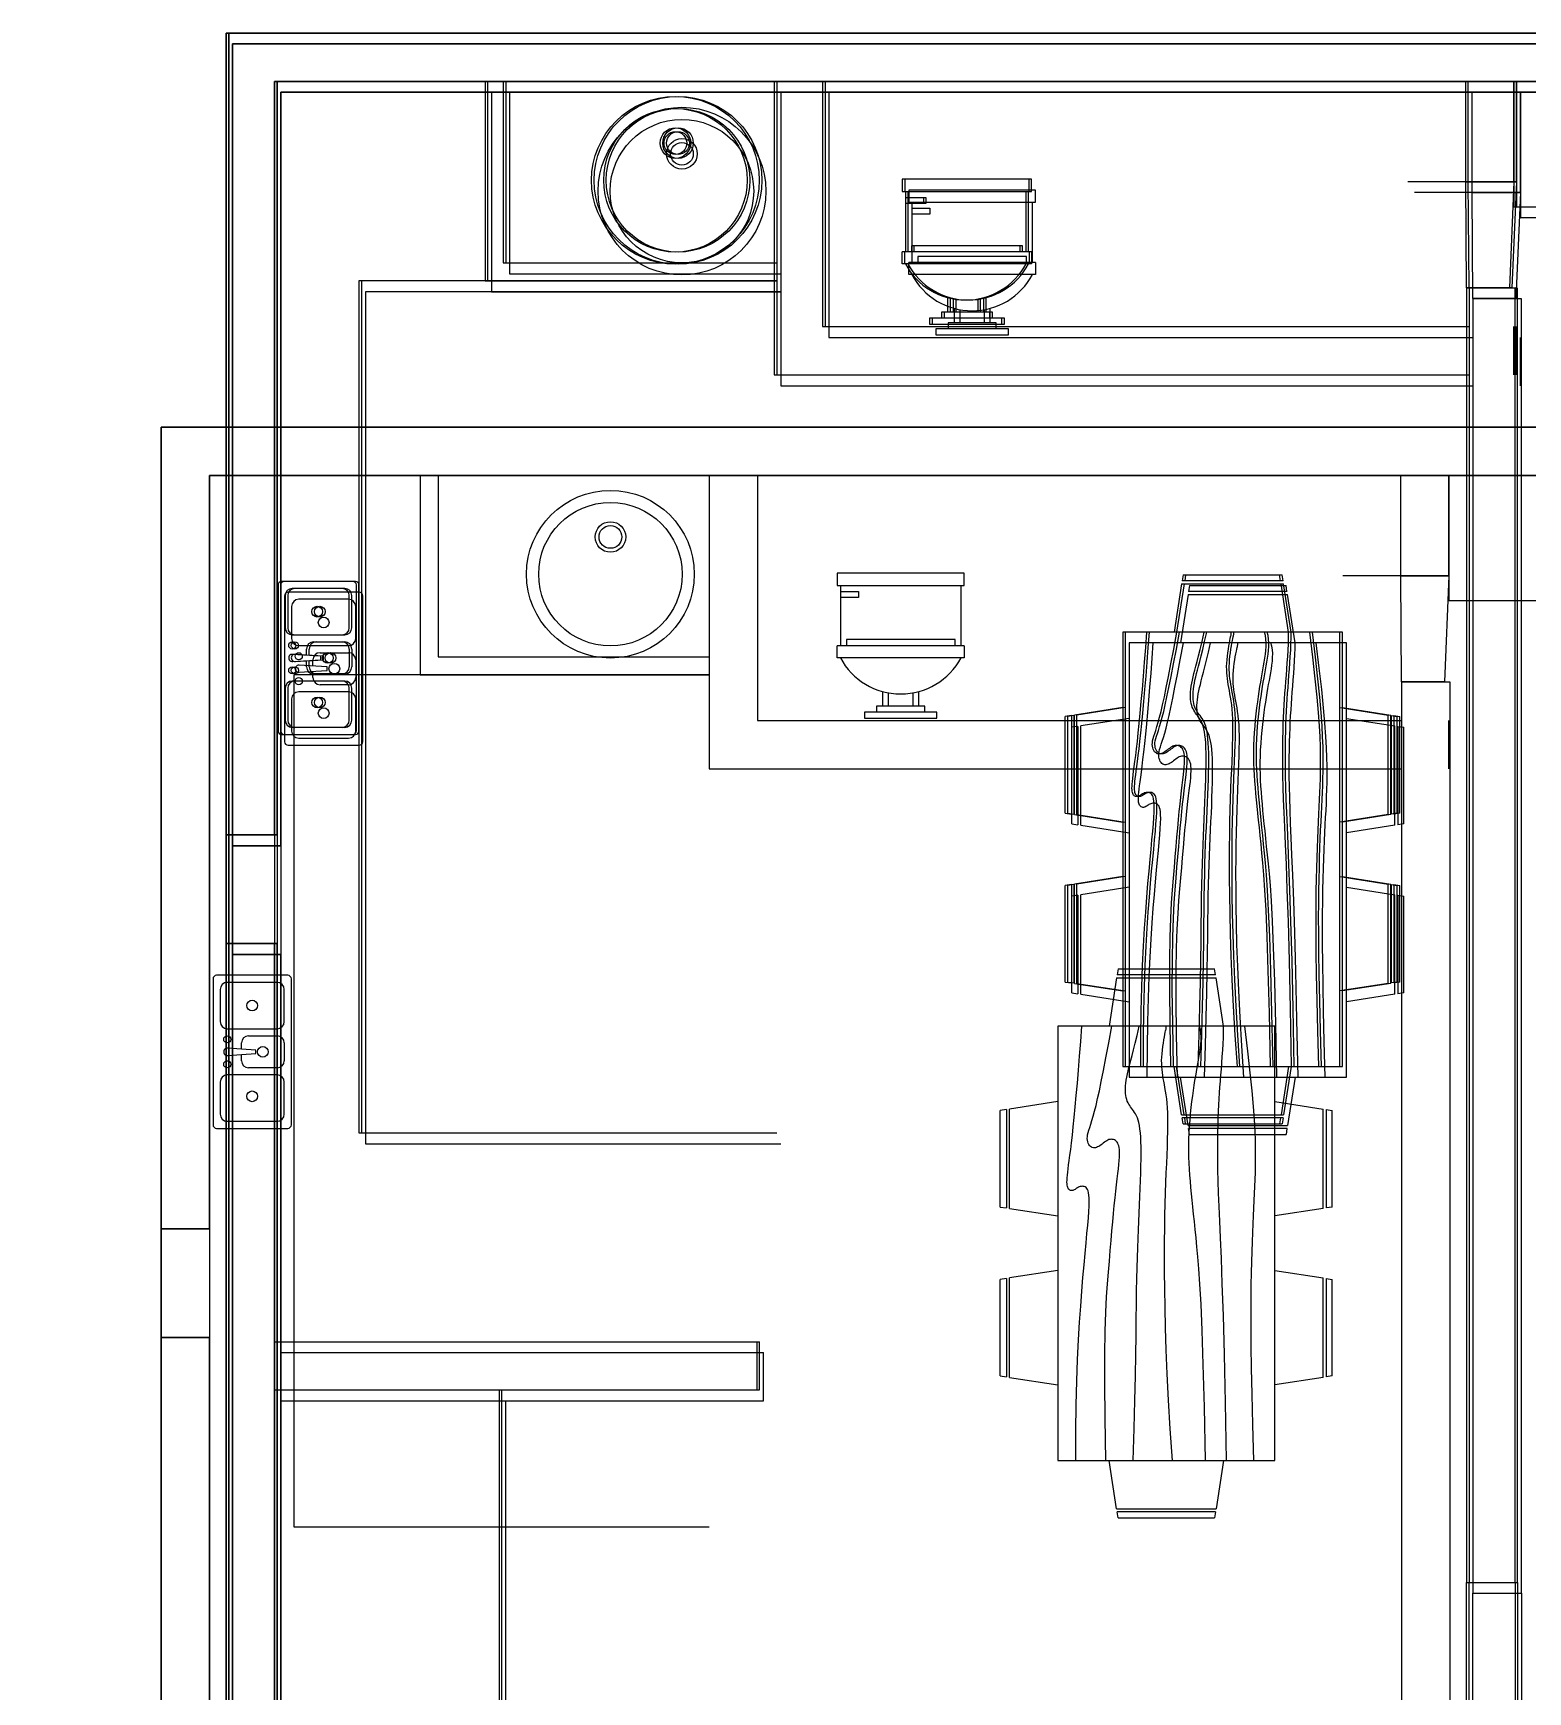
# Model space of a CAD drawing. Header units: inches. Extents: x -3340 to 11630, y -237 to 1425.
# Drawn here: x -60.6 to 187.1, y 1150.1 to 1425 of the extents above; entities that cross this region are included whole.
import ezdxf

# ---------------------------------------------------------------- set-up
doc = ezdxf.new("R2010")
doc.units = ezdxf.units.IN
doc.header["$MEASUREMENT"] = 0
doc.linetypes.add('0', pattern=[0])

# ---------------------------------------------------------------- blocks, each defined once
blk = doc.blocks.new('Dining Set - 36 x 72 in.')
at = {"linetype": 'Continuous'}
for p, q in [((-22, 27.5), (-22.1562, 26.50042)), ((-22, 27.5), (-6, 27.5)), ((-5.8437, 26.49966), (-6, 27.5)), ((6, 27.5), (5.8438, 26.50042)), ((6, 27.5), (22, 27.5)), ((22.1563, 26.49966), (22, 27.5)), ((-22.2343, 26.00059), (-23.4847, 17.99762)), ((-22.2304, 26), (-5.7608, 26)), ((-5.8416, 26.5), (-22.1534, 26.5)), ((-4.5152, 17.99762), (-5.7655, 25.99926)), ((5.7657, 26.00059), (4.5153, 17.99762)), ((5.7696, 26), (22.2392, 26)), ((22.1584, 26.5), (5.8466, 26.5)), ((23.4848, 17.99762), (22.2345, 25.99926)), ((36, 18), (-36, 18)), ((-36, 18), (-36, -18)), ((36, -18), (36, 18)), ((-44.0006, 8.23428), (-35.9976, 9.48474)), ((44.0006, 8.23428), (35.9976, 9.48474)), ((-45.5, 8), (-44.5004, 8.15617)), ((-45.5, 8), (-45.5, -8)), ((-44.5, -8.15843), (-44.5, 8.15338)), ((-44, 8.23041), (-44, -8.23915)), ((44, 8.23041), (44, -8.23915)), ((44.5, -8.15843), (44.5, 8.15338)), ((45.5, 8), (44.5005, 8.15617)), ((45.5, 8), (45.5, -8)), ((-44.4997, -8.15631), (-45.5, -8)), ((-35.9976, -9.48476), (-43.9993, -8.2345)), ((35.9976, -9.48476), (43.9993, -8.2345)), ((44.4997, -8.15631), (45.5, -8)), ((-36, -18), (36, -18)), ((-22.2343, -26.0006), (-23.4847, -17.99762)), ((-4.5152, -17.99762), (-5.7655, -25.99928)), ((5.7657, -26.0006), (4.5153, -17.99762)), ((23.4848, -17.99762), (22.2345, -25.99928)), ((-22.2304, -26), (-5.7608, -26)), ((-22, -27.5), (-22.1562, -26.50044)), ((-5.8416, -26.5), (-22.1534, -26.5)), ((-5.8437, -26.49967), (-6, -27.5)), ((5.7696, -26), (22.2392, -26)), ((6, -27.5), (5.8438, -26.50044)), ((22.1584, -26.5), (5.8466, -26.5)), ((22.1563, -26.49967), (22, -27.5)), ((-22, -27.5), (-6, -27.5)), ((6, -27.5), (22, -27.5))]:
    blk.add_line(p, q, dxfattribs=at)
for points in [[(-36, 15), (-31.1772, 14.97754), (-26.8079, 14.91406), (-22.8538, 14.81543), (-19.276, 14.6875), (-16.0362, 14.53613), (-13.0957, 14.36718), (-10.4159, 14.18652), (-7.9583, 14), (-5.6904, 13.81315), (-3.6035, 13.63021), (-1.6954, 13.45508), (0.0365, 13.29166), (1.5945, 13.14388), (2.9811, 13.01562), (4.1988, 12.9108), (5.25, 12.83333), (6.1393, 12.78613), (6.8802, 12.76823), (7.4883, 12.77767), (7.9792, 12.8125), (8.3685, 12.87077), (8.6719, 12.95052), (8.9049, 13.0498), (9.0833, 13.16666), (9.2205, 13.29899), (9.3216, 13.44401), (9.3895, 13.59879), (9.4271, 13.76041), (9.4373, 13.92594), (9.4232, 14.09245), (9.3875, 14.257), (9.3333, 14.41666), (9.2638, 14.56917), (9.1836, 14.71484), (9.0975, 14.85465), (9.0104, 14.98958), (8.9272, 15.1206), (8.8529, 15.2487), (8.7922, 15.37483), (8.75, 15.5), (8.7305, 15.62467), (8.7344, 15.74739), (8.7617, 15.86621), (8.8125, 15.97916), (8.8867, 16.08431), (8.9844, 16.17968), (9.1055, 16.26334), (9.25, 16.33333), (9.4189, 16.38802), (9.6172, 16.42708), (9.8506, 16.45052), (10.125, 16.45833), (10.4463, 16.45052), (10.8203, 16.42708), (11.2529, 16.38802), (11.75, 16.33333), (12.3184, 16.26318), (12.9694, 16.17838), (13.7151, 16.07991), (14.5677, 15.96875), (15.5395, 15.84586), (16.6426, 15.71224), (17.8893, 15.56884), (19.2917, 15.41666), (20.859, 15.25667), (22.5879, 15.08984), (24.4721, 14.91715), (26.5052, 14.73958), (28.6809, 14.5581), (30.9929, 14.3737), (33.4347, 14.18733), (36, 14)], [(-36, 10), (-28.9766, 10.14274), (-23.1725, 10.20442), (-18.4241, 10.19775), (-14.5677, 10.13541), (-11.4399, 10.03011), (-8.877, 9.89453), (-6.7154, 9.74137), (-4.7917, 9.58333), (-2.9698, 9.43082), (-1.2246, 9.28515), (0.4415, 9.14534), (2.026, 9.01041), (3.5266, 8.87939), (4.9408, 8.7513), (6.266, 8.62516), (7.5, 8.5), (8.6411, 8.37549), (9.6914, 8.2539), (10.6538, 8.13818), (11.5312, 8.03125), (12.3267, 7.93603), (13.043, 7.85547), (13.6831, 7.79248), (14.25, 7.75), (14.7471, 7.7303), (15.1797, 7.73307), (15.5537, 7.75732), (15.875, 7.80208), (16.1494, 7.86637), (16.3828, 7.94922), (16.5811, 8.04964), (16.75, 8.16666), (16.8944, 8.29915), (17.0143, 8.44531), (17.1089, 8.60319), (17.1771, 8.77083), (17.218, 8.94629), (17.2305, 9.1276), (17.2137, 9.31282), (17.1667, 9.5), (17.0895, 9.6875), (16.987, 9.875), (16.8649, 10.0625), (16.7292, 10.25), (16.5856, 10.4375), (16.4401, 10.625), (16.2985, 10.8125), (16.1667, 11), (16.05, 11.18733), (15.9518, 11.3737), (15.8752, 11.5581), (15.8229, 11.73958), (15.798, 11.91715), (15.8034, 12.08984), (15.842, 12.25667), (15.9167, 12.41666), (16.0295, 12.56836), (16.1784, 12.70833), (16.3605, 12.83268), (16.5729, 12.9375), (16.8127, 13.01888), (17.0768, 13.07291), (17.3625, 13.0957), (17.6667, 13.08333), (17.9894, 13.03312), (18.3418, 12.94726), (18.7382, 12.82918), (19.1927, 12.68229), (19.7195, 12.51001), (20.3327, 12.31575), (21.0465, 12.10294), (21.875, 11.875), (22.8357, 11.63354), (23.959, 11.37304), (25.2786, 11.08618), (26.8282, 10.76562), (28.6414, 10.40405), (30.752, 9.99414), (33.1936, 9.52856), (36, 9)], [(-36, 5.5), (-30.7157, 5.3348), (-26.069, 5.20963), (-21.9946, 5.11767), (-18.4271, 5.05208), (-15.3009, 5.00602), (-12.5508, 4.97265), (-10.1112, 4.94515), (-7.9167, 4.91666), (-5.909, 4.88167), (-4.0586, 4.83984), (-2.3429, 4.79215), (-0.7396, 4.73958), (0.7739, 4.6831), (2.22, 4.6237), (3.6213, 4.56233), (5, 4.5), (6.373, 4.43782), (7.7344, 4.3776), (9.0723, 4.32129), (10.375, 4.27083), (11.6309, 4.22819), (12.8281, 4.19531), (13.9551, 4.17415), (15, 4.16666), (15.954, 4.17448), (16.819, 4.19791), (17.6001, 4.23698), (18.3021, 4.29166), (18.9299, 4.36198), (19.4883, 4.44791), (19.9823, 4.54948), (20.4167, 4.66666), (20.7969, 4.79899), (21.1302, 4.94401), (21.4245, 5.09879), (21.6875, 5.26041), (21.9271, 5.42594), (22.1511, 5.59245), (22.3672, 5.757), (22.5834, 5.91666), (22.8065, 6.06868), (23.0404, 6.21093), (23.2879, 6.34147), (23.5521, 6.45833), (23.8358, 6.55957), (24.142, 6.64323), (24.4735, 6.70735), (24.8334, 6.75), (25.2235, 6.76969), (25.642, 6.76692), (26.0858, 6.74267), (26.5521, 6.69791), (27.0379, 6.63362), (27.5404, 6.55078), (28.0565, 6.45036), (28.5834, 6.33333), (29.1242, 6.19987), (29.7071, 6.04687), (30.3661, 5.87044), (31.1354, 5.66666), (32.0493, 5.43164), (33.142, 5.16146), (34.4475, 4.85221), (36, 4.5)], [(-36, -1), (-30.7915, -0.6591), (-26.0195, -0.38216), (-21.6519, -0.16284), (-17.6563, 0.00521), (-14.0005, 0.12833), (-10.6523, 0.21289), (-7.5796, 0.26522), (-4.75, 0.29166), (-2.134, 0.29793), (0.2878, 0.28711), (2.5317, 0.26163), (4.6146, 0.22396), (6.5529, 0.17651), (8.3633, 0.12174), (10.0623, 0.06209), (11.6667, 0), (13.1899, -0.06201), (14.6341, -0.1211), (15.9982, -0.17432), (17.2813, -0.21875), (18.4823, -0.25147), (19.6003, -0.26953), (20.6343, -0.27002), (21.5834, -0.25), (22.4481, -0.20768), (23.2357, -0.14584), (23.9549, -0.06836), (24.6146, 0.02083), (25.2235, 0.11784), (25.7904, 0.21875), (26.3241, 0.31966), (26.8334, 0.41666), (27.3265, 0.50618), (27.8099, 0.58593), (28.2894, 0.65397), (28.7709, 0.70833), (29.2601, 0.74707), (29.763, 0.76823), (30.2855, 0.76985), (30.8334, 0.75), (31.4088, 0.70784), (31.9994, 0.64713), (32.589, 0.57275), (33.1615, 0.48958), (33.7008, 0.4025), (34.1908, 0.3164), (34.6153, 0.23616), (34.9584, 0.16666), (35.2099, 0.11165), (35.3848, 0.07031), (35.504, 0.04069), (35.5886, 0.02083), (35.6594, 0.00879), (35.7377, 0.0026), (35.8442, 0.00032), (36, 0)], [(-36, -6.5), (-27.1843, -6.31267), (-20.084, -6.1263), (-14.469, -5.9419), (-10.1094, -5.76042), (-6.7752, -5.58285), (-4.2363, -5.41016), (-2.2629, -5.24333), (-0.625, -5.08334), (0.8708, -4.93099), (2.2715, -4.78646), (3.5872, -4.64974), (4.8281, -4.52084), (6.0046, -4.39974), (7.127, -4.28646), (8.2053, -4.18099), (9.25, -4.08334), (10.2705, -3.99382), (11.2734, -3.91407), (12.2647, -3.84603), (13.25, -3.79167), (14.2354, -3.75293), (15.2266, -3.73177), (16.2295, -3.73015), (17.25, -3.75), (18.2912, -3.79248), (19.3451, -3.85547), (20.4009, -3.93604), (21.4479, -4.03125), (22.4754, -4.13819), (23.4727, -4.25391), (24.4289, -4.37549), (25.3334, -4.5), (26.1785, -4.62492), (26.9694, -4.74935), (27.7145, -4.87281), (28.4219, -4.99479), (29.1, -5.11483), (29.7572, -5.23242), (30.4016, -5.34709), (31.0417, -5.45834), (31.6837, -5.56437), (32.3262, -5.65821), (32.9658, -5.73153), (33.599, -5.77604), (34.2224, -5.78345), (34.8327, -5.74545), (35.4264, -5.65373), (36, -5.5)], [(-36, -10), (-26.4022, -9.81299), (-18.4675, -9.62891), (-11.9839, -9.45069), (-6.7396, -9.28125), (-2.5226, -9.12354), (0.8789, -8.98047), (3.6769, -8.85498), (6.0833, -8.75), (8.2767, -8.66765), (10.3021, -8.60677), (12.1712, -8.56543), (13.8958, -8.54167), (15.4876, -8.53353), (16.9583, -8.53907), (18.3197, -8.55632), (19.5834, -8.58334), (20.7616, -8.61841), (21.8685, -8.66081), (22.9188, -8.71004), (23.9271, -8.76563), (24.9081, -8.82707), (25.8763, -8.89388), (26.8465, -8.96558), (27.8334, -9.04167), (28.8474, -9.12118), (29.8828, -9.20117), (30.93, -9.27824), (31.9792, -9.34896), (33.0205, -9.40991), (34.0443, -9.45768), (35.0407, -9.48885), (36, -9.5)], [(-36, -14.5), (-30.0881, -14.33513), (-25.0332, -14.21224), (-20.7312, -14.12647), (-17.0781, -14.07292), (-13.97, -14.04671), (-11.3027, -14.04297), (-8.9724, -14.05681), (-6.875, -14.08334), (-4.9224, -14.11833), (-3.0905, -14.16016), (-1.3709, -14.20785), (0.2448, -14.26042), (1.7647, -14.3169), (3.1973, -14.3763), (4.5507, -14.43767), (5.8333, -14.5), (7.0554, -14.5621), (8.235, -14.62175), (9.3922, -14.67652), (10.5469, -14.72396), (11.7192, -14.76164), (12.929, -14.78711), (14.1965, -14.79794), (15.5417, -14.79167), (16.9933, -14.76424), (18.6152, -14.70508), (20.4804, -14.60197), (22.6615, -14.44271), (25.2312, -14.21509), (28.2624, -13.9069), (31.8277, -13.50594), (36, -13)]]:
    blk.add_lwpolyline(points, dxfattribs=at)
blk = doc.blocks.new('A$C2F7F0FC6')
for p, q in [((0, 314.6), (0, 15)), ((629.3, 329.6), (15, 329.6)), ((194.8, 299.7), (59.9, 299.7)), ((584.3, 299.7), (449.5, 299.7)), ((644.3, 15), (644.3, 314.6)), ((30, 269.7), (30, 59.9)), ((224.7, 59.9), (224.7, 269.7)), ((284.7, 209.8), (309.3, 209.8)), ((307.1, 269.7), (314.6, 149.8)), ((329.6, 149.8), (337.1, 269.7)), ((335.3, 209.8), (359.6, 209.8)), ((419.5, 269.7), (419.5, 59.9)), ((614.3, 59.9), (614.3, 269.7)), ((254.7, 59.9), (254.7, 179.8)), ((314.6, 149.8), (329.6, 149.8)), ((389.5, 179.8), (389.5, 59.9)), ((59.9, 30), (194.8, 30)), ((359.6, 30), (284.7, 30)), ((449.5, 30), (584.3, 30)), ((15, 0), (629.3, 0))]:
    blk.add_line(p, q)
for centre, radius in [((269.7, 269.7), 15), ((374.6, 269.7), 15), ((134.8, 164.8), 22.5), ((322.1, 119.9), 22.5), ((516.9, 164.8), 22.5)]:
    blk.add_circle(centre, radius)
for centre, radius, start, end in [((15, 314.6), 15, 90, 180), ((59.9, 269.7), 30, 90, 180), ((194.8, 269.7), 30, 0, 90), ((322.1, 269.7), 15, 350.47272, 189.52728), ((449.5, 269.7), 30, 90, 180), ((584.3, 269.7), 30, 0, 90), ((629.3, 314.6), 15, 0, 90), ((284.7, 179.8), 30, 90, 180), ((359.6, 179.8), 30, 0, 90), ((15, 15), 15, 180, 270), ((59.9, 59.9), 30, 180, 270), ((194.8, 59.9), 30, 270, 0), ((284.7, 59.9), 30, 180, 270), ((359.6, 59.9), 30, 270, 0), ((449.5, 59.9), 30, 180, 270), ((584.3, 59.9), 30, 270, 0), ((629.3, 15), 15, 270, 0)]:
    blk.add_arc(centre, radius, start, end)
blk = doc.blocks.new('A$C1CFF469F')
at = {"linetype": '0'}
for centre, radius in [((0.315, 0.315), 0.315), ((0.315, 0.315), 0.2695), ((0.315, 0.455), 0.0574), ((0.315, 0.455), 0.0427)]:
    blk.add_circle(centre, radius, dxfattribs=at)
blk = doc.blocks.new('Toilet - Metric')
for p, q in [((-254, 558.8), (-254, 304.8)), ((254, 304.8), (254, 558.8)), ((-254, 533.4), (-177.8, 533.4)), ((-177.8, 508), (-254, 508)), ((-177.8, 533.4), (-177.8, 508)), ((266.7, 304.8), (-266.7, 304.8)), ((-266.7, 254), (-266.7, 304.8)), ((228.6, 330.2), (-228.6, 330.2)), ((-228.6, 330.2), (-228.6, 304.8)), ((228.6, 304.8), (228.6, 330.2)), ((266.7, 304.8), (266.7, 254)), ((266.7, 254), (-266.7, 254)), ((-76.2, 111.9251), (-76.2, 50.8)), ((-50.8, 50.8), (-50.8, 105.81132)), ((50.8, 105.81132), (50.8, 50.8)), ((76.2, 50.8), (76.2, 111.9251)), ((101.6, 50.8), (-101.6, 50.8)), ((-101.6, 50.8), (-101.6, 25.4)), ((101.6, 25.4), (101.6, 50.8))]:
    blk.add_line(p, q)
for points in [[(266.7, 558.8), (266.7, 609.6), (-266.7, 609.6), (-266.7, 558.8)], [(152.4, 0), (152.4, 25.4), (-152.4, 25.4), (-152.4, 0)]]:
    blk.add_lwpolyline(points, close=True)
blk.add_arc((0, 389.46582), 287.86658, 208.0725, 331.9275)

msp = doc.modelspace()

# ---------------------------------------------------------------- linework, layer by layer
for p, q in [((311.41, 1425.02, 120), (-28.59, 1425.02, 120)), ((-28.59, 1425.02, 120), (-28.59, 925.88, 120)), ((311.84, 1425.02, 112.18), (-28.16, 1425.02, 112.18)), ((-28.16, 1425.02, 112.18), (-28.16, 925.88, 112.18)), ((312.49, 1423.24, 120), (-27.51, 1423.24, 120)), ((-27.51, 1423.24, 120), (-27.51, 924.1, 120)), ((303.41, 1417.02, 120), (-20.59, 1417.02, 120)), ((-20.59, 1417.02, 120), (-20.59, 1020.47, 120)), ((303.84, 1417.02, 112.18), (-20.16, 1417.02, 112.18)), ((-20.16, 1417.02, 112.18), (-20.16, 1020.47, 112.18)), ((14.31, 1417.02, 120), (14.31, 1383.95, 120)), ((14.74, 1417.02, 112.18), (14.74, 1383.95, 112.18)), ((17.31, 1417.02, 120), (17.31, 1386.95, 120)), ((17.74, 1417.02, 112.18), (17.74, 1386.95, 112.18)), ((62.23, 1417.02, 120), (62.23, 1368.38, 120)), ((62.65, 1417.02, 112.18), (62.65, 1368.38, 112.18)), ((70.23, 1417.02, 120), (70.23, 1376.38, 120)), ((70.65, 1417.02, 112.18), (70.65, 1376.38, 112.18)), ((176.8, 1400.38, 120), (176.8, 1417.02, 120)), ((177.22, 1400.38, 112.18), (177.22, 1417.02, 112.18)), ((184.8, 1400.38, 120), (184.8, 1417.02, 120)), ((184.8, 1417.02, 120), (184.8, 1396.26, 120)), ((185.22, 1400.38, 112.18), (185.22, 1417.02, 112.18)), ((185.22, 1417.02, 112.18), (185.22, 1396.26, 112.18)), ((304.49, 1415.24, 120), (-19.51, 1415.24, 120)), ((-19.51, 1415.24, 120), (-19.51, 1018.68, 120)), ((15.38, 1415.24, 120), (15.38, 1382.16, 120)), ((18.38, 1415.24, 120), (18.38, 1385.16, 120)), ((63.3, 1415.24, 120), (63.3, 1366.59, 120)), ((71.3, 1415.24, 120), (71.3, 1374.59, 120)), ((177.87, 1398.59, 120), (177.87, 1415.24, 120)), ((185.87, 1398.59, 120), (185.87, 1415.24, 120)), ((185.87, 1415.24, 120), (185.87, 1394.48, 120)), ((184.8, 1400.38, 120), (167.22, 1400.38, 120)), ((185.22, 1400.38, 112.18), (167.65, 1400.38, 112.18)), ((176.8, 1400.38, 120), (184.8, 1400.38, 120)), ((177.22, 1400.38, 112.18), (185.22, 1400.38, 112.18)), ((185.87, 1398.59, 120), (168.29, 1398.59, 120)), ((177.87, 1398.59, 120), (185.87, 1398.59, 120)), ((184.8, 1396.26, 120), (303.41, 1396.26, 120)), ((185.22, 1396.26, 112.18), (303.84, 1396.26, 112.18)), ((185.87, 1394.48, 120), (304.49, 1394.48, 120)), ((17.31, 1386.95, 120), (62.23, 1386.95, 120)), ((17.74, 1386.95, 112.18), (62.65, 1386.95, 112.18)), ((62.23, 1383.95, 120), (-6.58, 1383.95, 120)), ((-6.58, 1383.95, 120), (-6.58, 1242.73, 120)), ((62.65, 1383.95, 112.18), (-6.15, 1383.95, 112.18)), ((-6.15, 1383.95, 112.18), (-6.15, 1242.73, 112.18)), ((14.31, 1383.95, 120), (62.23, 1383.95, 120)), ((14.74, 1383.95, 112.18), (62.65, 1383.95, 112.18)), ((18.38, 1385.16, 120), (63.3, 1385.16, 120)), ((63.3, 1382.16, 120), (-5.5, 1382.16, 120)), ((-5.5, 1382.16, 120), (-5.5, 1240.95, 120)), ((15.38, 1382.16, 120), (63.3, 1382.16, 120)), ((176.93, 1382.82, 120), (176.93, 1168.22, 120)), ((176.93, 1382.82, 120), (184.93, 1382.82, 120)), ((177.35, 1382.82, 112.18), (177.35, 1168.22, 112.18)), ((177.35, 1382.82, 112.18), (185.35, 1382.82, 112.18)), ((178, 1381.03, 120), (178, 1166.43, 120)), ((178, 1381.03, 120), (186, 1381.03, 120)), ((184.93, 1382.82, 120), (184.93, 1168.22, 120)), ((185.35, 1382.82, 112.18), (185.35, 1168.22, 112.18)), ((186, 1381.03, 120), (186, 1166.43, 120)), ((70.23, 1376.38, 120), (176.93, 1376.38, 120)), ((70.65, 1376.38, 112.18), (177.35, 1376.38, 112.18)), ((184.8, 1368.38, 120), (184.8, 1376.38, 120)), ((185.22, 1368.38, 112.18), (185.22, 1376.38, 112.18)), ((71.3, 1374.59, 120), (178, 1374.59, 120)), ((185.87, 1366.59, 120), (185.87, 1374.59, 120)), ((62.23, 1368.38, 120), (176.93, 1368.38, 120)), ((62.65, 1368.38, 112.18), (177.35, 1368.38, 112.18)), ((63.3, 1366.59, 120), (178, 1366.59, 120)), ((300.64, 1359.73), (-39.36, 1359.73)), ((-39.36, 1359.73), (-39.36, 860.59)), ((300.64, 1359.73, 120), (-39.36, 1359.73, 120)), ((-39.36, 1359.73, 120), (-39.36, 860.59, 120)), ((300.64, 1359.73, 240), (-39.36, 1359.73, 240)), ((-39.36, 1359.73, 240), (-39.36, 860.59, 240)), ((292.64, 1351.73), (-31.36, 1351.73)), ((-31.36, 1351.73), (-31.36, 955.18)), ((292.64, 1351.73, 120), (-31.36, 1351.73, 120)), ((-31.36, 1351.73, 120), (-31.36, 955.18, 120)), ((292.64, 1351.73, 240), (-31.36, 1351.73, 240)), ((-31.36, 1351.73, 240), (-31.36, 955.18, 240)), ((3.54, 1351.73), (3.54, 1318.66)), ((3.54, 1351.73, 120), (3.54, 1318.66, 120)), ((3.54, 1351.73, 240), (3.54, 1318.66, 240)), ((6.54, 1351.73), (6.54, 1321.66)), ((6.54, 1351.73, 120), (6.54, 1321.66, 120)), ((6.54, 1351.73, 240), (6.54, 1321.66, 240)), ((51.46, 1351.73), (51.46, 1303.08)), ((51.46, 1351.73, 120), (51.46, 1303.08, 120)), ((51.46, 1351.73, 240), (51.46, 1303.08, 240)), ((59.46, 1351.73), (59.46, 1311.08)), ((59.46, 1351.73, 120), (59.46, 1311.08, 120)), ((59.46, 1351.73, 240), (59.46, 1311.08, 240)), ((166.03, 1335.08), (166.03, 1351.73)), ((166.03, 1335.08, 120), (166.03, 1351.73, 120)), ((166.03, 1335.08, 240), (166.03, 1351.73, 240)), ((174.03, 1335.08), (174.03, 1351.73)), ((174.03, 1351.73), (174.03, 1330.97)), ((174.03, 1335.08, 120), (174.03, 1351.73, 120)), ((174.03, 1351.73, 120), (174.03, 1330.97, 120)), ((174.03, 1335.08, 240), (174.03, 1351.73, 240)), ((174.03, 1351.73, 240), (174.03, 1330.97, 240)), ((174.03, 1335.08), (156.45, 1335.08)), ((174.03, 1335.08, 120), (156.45, 1335.08, 120)), ((174.03, 1335.08, 240), (156.45, 1335.08, 240)), ((166.03, 1335.08), (174.03, 1335.08)), ((166.03, 1335.08, 120), (174.03, 1335.08, 120)), ((166.03, 1335.08, 240), (174.03, 1335.08, 240)), ((174.03, 1330.97), (292.64, 1330.97)), ((174.03, 1330.97, 120), (292.64, 1330.97, 120)), ((174.03, 1330.97, 240), (292.64, 1330.97, 240)), ((6.54, 1321.66), (51.46, 1321.66)), ((6.54, 1321.66, 120), (51.46, 1321.66, 120)), ((6.54, 1321.66, 240), (51.46, 1321.66, 240)), ((51.46, 1318.66), (-17.35, 1318.66)), ((-17.35, 1318.66), (-17.35, 1177.44)), ((51.46, 1318.66, 120), (-17.35, 1318.66, 120)), ((-17.35, 1318.66, 120), (-17.35, 1177.44, 120)), ((51.46, 1318.66, 240), (-17.35, 1318.66, 240)), ((-17.35, 1318.66, 240), (-17.35, 1177.44, 240)), ((3.54, 1318.66), (51.46, 1318.66)), ((3.54, 1318.66, 120), (51.46, 1318.66, 120)), ((3.54, 1318.66, 240), (51.46, 1318.66, 240)), ((166.16, 1317.53), (166.16, 1102.93)), ((166.16, 1317.53), (174.16, 1317.53)), ((166.16, 1317.53, 120), (166.16, 1102.93, 120)), ((166.16, 1317.53, 120), (174.16, 1317.53, 120)), ((166.16, 1317.53, 240), (166.16, 1102.93, 240)), ((166.16, 1317.53, 240), (174.16, 1317.53, 240)), ((174.16, 1317.53), (174.16, 1102.93)), ((174.16, 1317.53, 120), (174.16, 1102.93, 120)), ((174.16, 1317.53, 240), (174.16, 1102.93, 240)), ((59.46, 1311.08), (166.16, 1311.08)), ((59.46, 1311.08, 120), (166.16, 1311.08, 120)), ((59.46, 1311.08, 240), (166.16, 1311.08, 240)), ((174.03, 1303.08), (174.03, 1311.08)), ((174.03, 1303.08, 120), (174.03, 1311.08, 120)), ((174.03, 1303.08, 240), (174.03, 1311.08, 240)), ((51.46, 1303.08), (166.16, 1303.08)), ((51.46, 1303.08, 120), (166.16, 1303.08, 120)), ((51.46, 1303.08, 240), (166.16, 1303.08, 240)), ((-28.59, 1292.13, 120), (-20.59, 1292.13, 120)), ((-28.16, 1292.13, 112.18), (-20.16, 1292.13, 112.18)), ((-27.51, 1290.34, 120), (-19.51, 1290.34, 120)), ((-28.59, 1274.13, 120), (-20.59, 1274.13, 120)), ((-28.16, 1274.13, 112.18), (-20.16, 1274.13, 112.18)), ((-27.51, 1272.34, 120), (-19.51, 1272.34, 120)), ((-6.58, 1242.73, 120), (62.23, 1242.73, 120)), ((-6.15, 1242.73, 112.18), (62.65, 1242.73, 112.18)), ((-5.5, 1240.95, 120), (63.3, 1240.95, 120)), ((-39.36, 1226.84), (-31.36, 1226.84)), ((-39.36, 1226.84, 120), (-31.36, 1226.84, 120)), ((-39.36, 1226.84, 240), (-31.36, 1226.84, 240)), ((-39.36, 1208.84), (-31.36, 1208.84)), ((-39.36, 1208.84, 120), (-31.36, 1208.84, 120)), ((-39.36, 1208.84, 240), (-31.36, 1208.84, 240)), ((-20.59, 1208.14, 120), (59.38, 1208.14, 120)), ((-20.16, 1208.14, 112.18), (59.81, 1208.14, 112.18)), ((59.38, 1200.14, 120), (59.38, 1208.14, 120)), ((59.81, 1200.14, 112.18), (59.81, 1208.14, 112.18)), ((-19.51, 1206.36, 120), (60.45, 1206.36, 120)), ((60.45, 1198.36, 120), (60.45, 1206.36, 120)), ((-20.59, 1200.14, 120), (59.38, 1200.14, 120)), ((-20.16, 1200.14, 112.18), (59.81, 1200.14, 112.18)), ((16.63, 1200.14, 120), (16.63, 1121.26, 120)), ((17.05, 1200.14, 112.18), (17.05, 1121.26, 112.18)), ((-19.51, 1198.36, 120), (60.45, 1198.36, 120)), ((17.7, 1198.36, 120), (17.7, 1119.48, 120)), ((-17.35, 1177.44), (51.46, 1177.44)), ((-17.35, 1177.44, 120), (51.46, 1177.44, 120)), ((-17.35, 1177.44, 240), (51.46, 1177.44, 240)), ((176.93, 1168.22, 120), (184.93, 1168.22, 120)), ((177.35, 1168.22, 112.18), (185.35, 1168.22, 112.18)), ((178, 1166.43, 120), (186, 1166.43, 120))]:
    msp.add_line(p, q)
for points, elevation in [([(-28.59, 1425.02), (-28.59, 925.88), (-49.79, 901.88), (219.41, 901.88), (219.41, 948.02), (203.41, 948.02), (203.41, 925.88), (-18.32, 925.88), (-28.59, 925.88)], 120), ([(-28.16, 1425.02), (-28.16, 925.88), (-49.37, 901.88), (219.83, 901.88), (219.83, 948.02), (203.83, 948.02), (203.83, 925.88), (-17.9, 925.88), (-28.16, 925.88)], 112.18), ([(-28.59, 1425.02), (311.41, 1425.02), (311.41, 948.02), (203.41, 948.02), (203.41, 953.02), (303.41, 953.02), (303.41, 1417.02), (-20.59, 1417.02), (-20.59, 933.88)], 120), ([(-28.59, 1425.02), (311.41, 1425.02), (311.41, 1102.5), (303.41, 1102.5), (303.41, 1417.02), (-20.59, 1417.02), (-20.59, 933.88), (203.41, 932.95), (203.41, 925.88), (-28.59, 925.88), (-28.59, 1425.02)], 120), ([(2.62, 933.79), (2.62, 925.88), (-28.59, 925.88), (-28.59, 1425.02), (311.41, 1425.02), (311.41, 1102.5), (303.41, 1102.5), (303.41, 1417.02), (-20.59, 1417.02), (-20.59, 933.88), (2.62, 933.79), (2.62, 925.88), (-28.59, 925.88), (-28.59, 1425.02)], 120), ([(-28.59, 1292.13), (-20.59, 1292.13), (-20.59, 1417.02), (303.41, 1417.02), (303.41, 1292.13), (311.41, 1292.13), (311.41, 1425.02), (-28.59, 1425.02), (-28.59, 1292.13)], 120), ([(-20.59, 1292.13), (-28.59, 1292.13), (-28.59, 1425.02), (311.41, 1425.02), (311.41, 1292.13), (303.41, 1292.13), (303.41, 1417.02), (-20.59, 1417.02), (-20.59, 1292.13), (-28.59, 1292.13), (-28.59, 1425.02)], 120), ([(-28.16, 1425.02), (311.84, 1425.02), (311.84, 948.02), (203.83, 948.02), (203.83, 953.02), (303.84, 953.02), (303.84, 1417.02), (-20.16, 1417.02), (-20.16, 933.88)], 112.18), ([(-28.16, 1425.02), (311.84, 1425.02), (311.84, 1102.5), (303.84, 1102.5), (303.84, 1417.02), (-20.16, 1417.02), (-20.16, 933.88), (203.83, 932.95), (203.83, 925.88), (-28.16, 925.88), (-28.16, 1425.02)], 112.18), ([(3.04, 933.79), (3.04, 925.88), (-28.16, 925.88), (-28.16, 1425.02), (311.84, 1425.02), (311.84, 1102.5), (303.84, 1102.5), (303.84, 1417.02), (-20.16, 1417.02), (-20.16, 933.88), (3.04, 933.79), (3.04, 925.88), (-28.16, 925.88), (-28.16, 1425.02)], 112.18), ([(-28.16, 1292.13), (-20.16, 1292.13), (-20.16, 1417.02), (303.84, 1417.02), (303.84, 1292.13), (311.84, 1292.13), (311.84, 1425.02), (-28.16, 1425.02), (-28.16, 1292.13)], 112.18), ([(-20.16, 1292.13), (-28.16, 1292.13), (-28.16, 1425.02), (311.84, 1425.02), (311.84, 1292.13), (303.84, 1292.13), (303.84, 1417.02), (-20.16, 1417.02), (-20.16, 1292.13), (-28.16, 1292.13), (-28.16, 1425.02)], 112.18), ([(-27.51, 1423.24), (-27.51, 924.1), (-48.72, 900.1), (220.48, 900.1), (220.48, 946.24), (204.48, 946.24), (204.48, 924.1), (-17.25, 924.1), (-27.51, 924.1)], 120), ([(-27.51, 1423.24), (312.49, 1423.24), (312.49, 946.24), (204.48, 946.24), (204.48, 951.24), (304.49, 951.24), (304.49, 1415.24), (-19.51, 1415.24), (-19.51, 932.1)], 120), ([(-27.51, 1423.24), (312.49, 1423.24), (312.49, 1100.71), (304.49, 1100.71), (304.49, 1415.24), (-19.51, 1415.24), (-19.51, 932.1), (204.48, 931.17), (204.48, 924.1), (-27.51, 924.1), (-27.51, 1423.24)], 120), ([(3.69, 932), (3.69, 924.1), (-27.51, 924.1), (-27.51, 1423.24), (312.49, 1423.24), (312.49, 1100.71), (304.49, 1100.71), (304.49, 1415.24), (-19.51, 1415.24), (-19.51, 932.1), (3.69, 932), (3.69, 924.1), (-27.51, 924.1), (-27.51, 1423.24)], 120), ([(-27.51, 1290.34), (-19.51, 1290.34), (-19.51, 1415.24), (304.49, 1415.24), (304.49, 1290.34), (312.49, 1290.34), (312.49, 1423.24), (-27.51, 1423.24), (-27.51, 1290.34)], 120), ([(-19.51, 1290.34), (-27.51, 1290.34), (-27.51, 1423.24), (312.49, 1423.24), (312.49, 1290.34), (304.49, 1290.34), (304.49, 1415.24), (-19.51, 1415.24), (-19.51, 1290.34), (-27.51, 1290.34), (-27.51, 1423.24)], 120), ([(176.93, 1382.82), (176.8, 1400.38), (184.8, 1400.38), (184.03, 1382.82), (176.93, 1382.82)], 120), ([(177.35, 1382.82), (177.22, 1400.38), (185.22, 1400.38), (184.46, 1382.82), (177.35, 1382.82)], 112.18), ([(178, 1381.03), (177.87, 1398.59), (185.87, 1398.59), (185.1, 1381.03), (178, 1381.03)], 120), ([(-39.36, 1359.73), (-39.36, 860.59), (-60.56, 836.59), (208.64, 836.59), (208.64, 882.73), (192.64, 882.73), (192.64, 860.59), (-29.09, 860.59), (-39.36, 860.59)], 120), ([(-39.36, 1359.73), (-39.36, 860.59), (-60.56, 836.59), (208.64, 836.59), (208.64, 882.73), (192.64, 882.73), (192.64, 860.59), (-29.09, 860.59), (-39.36, 860.59)], 240), ([(-39.36, 1359.73), (300.64, 1359.73), (300.64, 882.73), (192.64, 882.73), (192.64, 887.73), (292.64, 887.73), (292.64, 1351.73), (-31.36, 1351.73), (-31.36, 868.59)], 120), ([(-39.36, 1359.73), (300.64, 1359.73), (300.64, 1037.21), (292.64, 1037.21), (292.64, 1351.73), (-31.36, 1351.73), (-31.36, 868.59), (192.64, 867.66), (192.64, 860.59), (-39.36, 860.59), (-39.36, 1359.73)], 120), ([(-8.15, 868.49), (-8.15, 860.59), (-39.36, 860.59), (-39.36, 1359.73), (300.64, 1359.73), (300.64, 1037.21), (292.64, 1037.21), (292.64, 1351.73), (-31.36, 1351.73), (-31.36, 868.59), (-8.15, 868.49), (-8.15, 860.59), (-39.36, 860.59), (-39.36, 1359.73)], 120), ([(-39.36, 1226.84), (-31.36, 1226.84), (-31.36, 1351.73), (292.64, 1351.73), (292.64, 1226.84), (300.64, 1226.84), (300.64, 1359.73), (-39.36, 1359.73), (-39.36, 1226.84)], 120), ([(-31.36, 1226.84), (-39.36, 1226.84), (-39.36, 1359.73), (300.64, 1359.73), (300.64, 1226.84), (292.64, 1226.84), (292.64, 1351.73), (-31.36, 1351.73), (-31.36, 1226.84), (-39.36, 1226.84), (-39.36, 1359.73)], 120), ([(-39.36, 1359.73), (300.64, 1359.73), (300.64, 882.73), (192.64, 882.73), (192.64, 887.73), (292.64, 887.73), (292.64, 1351.73), (-31.36, 1351.73), (-31.36, 868.59)], 240), ([(-39.36, 1359.73), (300.64, 1359.73), (300.64, 1037.21), (292.64, 1037.21), (292.64, 1351.73), (-31.36, 1351.73), (-31.36, 868.59), (192.64, 867.66), (192.64, 860.59), (-39.36, 860.59), (-39.36, 1359.73)], 240), ([(-8.15, 868.49), (-8.15, 860.59), (-39.36, 860.59), (-39.36, 1359.73), (300.64, 1359.73), (300.64, 1037.21), (292.64, 1037.21), (292.64, 1351.73), (-31.36, 1351.73), (-31.36, 868.59), (-8.15, 868.49), (-8.15, 860.59), (-39.36, 860.59), (-39.36, 1359.73)], 240), ([(-39.36, 1226.84), (-31.36, 1226.84), (-31.36, 1351.73), (292.64, 1351.73), (292.64, 1226.84), (300.64, 1226.84), (300.64, 1359.73), (-39.36, 1359.73), (-39.36, 1226.84)], 240), ([(-31.36, 1226.84), (-39.36, 1226.84), (-39.36, 1359.73), (300.64, 1359.73), (300.64, 1226.84), (292.64, 1226.84), (292.64, 1351.73), (-31.36, 1351.73), (-31.36, 1226.84), (-39.36, 1226.84), (-39.36, 1359.73)], 240), ([(166.16, 1317.53), (166.03, 1335.08), (174.03, 1335.08), (173.26, 1317.53), (166.16, 1317.53)], 120), ([(166.16, 1317.53), (166.03, 1335.08), (174.03, 1335.08), (173.26, 1317.53), (166.16, 1317.53)], 240), ([(-28.59, 1274.13), (-28.59, 1102.5), (-20.59, 1102.5), (-20.59, 1274.13), (-28.59, 1274.13)], 120), ([(-28.16, 1274.13), (-28.16, 1102.5), (-20.16, 1102.5), (-20.16, 1274.13), (-28.16, 1274.13)], 112.18), ([(-27.51, 1272.34), (-27.51, 1100.71), (-19.51, 1100.71), (-19.51, 1272.34), (-27.51, 1272.34)], 120), ([(-39.36, 1208.84), (-39.36, 1037.21), (-31.36, 1037.21), (-31.36, 1208.84), (-39.36, 1208.84)], 120), ([(-39.36, 1208.84), (-39.36, 1037.21), (-31.36, 1037.21), (-31.36, 1208.84), (-39.36, 1208.84)], 240), ([(176.93, 1168.22), (184.93, 1168.22)], 120), ([(177.35, 1168.22), (185.35, 1168.22)], 112.18), ([(178, 1166.43), (186, 1166.43)], 120)]:
    msp.add_lwpolyline(points, dxfattribs=dict(elevation=elevation))
for points in [[(-39.36, 1359.73), (-39.36, 860.59), (-60.56, 836.59), (208.64, 836.59), (208.64, 882.73), (192.64, 882.73), (192.64, 860.59), (-29.09, 860.59), (-39.36, 860.59)], [(-39.36, 1359.73), (300.64, 1359.73), (300.64, 882.73), (192.64, 882.73), (192.64, 887.73), (292.64, 887.73), (292.64, 1351.73), (-31.36, 1351.73), (-31.36, 868.59)], [(-39.36, 1359.73), (300.64, 1359.73), (300.64, 1037.21), (292.64, 1037.21), (292.64, 1351.73), (-31.36, 1351.73), (-31.36, 868.59), (192.64, 867.66), (192.64, 860.59), (-39.36, 860.59), (-39.36, 1359.73)], [(-8.15, 868.49), (-8.15, 860.59), (-39.36, 860.59), (-39.36, 1359.73), (300.64, 1359.73), (300.64, 1037.21), (292.64, 1037.21), (292.64, 1351.73), (-31.36, 1351.73), (-31.36, 868.59), (-8.15, 868.49), (-8.15, 860.59), (-39.36, 860.59), (-39.36, 1359.73)], [(-39.36, 1226.84), (-31.36, 1226.84), (-31.36, 1351.73), (292.64, 1351.73), (292.64, 1226.84), (300.64, 1226.84), (300.64, 1359.73), (-39.36, 1359.73), (-39.36, 1226.84)], [(-31.36, 1226.84), (-39.36, 1226.84), (-39.36, 1359.73), (300.64, 1359.73), (300.64, 1226.84), (292.64, 1226.84), (292.64, 1351.73), (-31.36, 1351.73), (-31.36, 1226.84), (-39.36, 1226.84), (-39.36, 1359.73)], [(166.16, 1317.53), (166.03, 1335.08), (174.03, 1335.08), (173.26, 1317.53), (166.16, 1317.53)], [(-39.36, 1208.84), (-39.36, 1037.21), (-31.36, 1037.21), (-31.36, 1208.84), (-39.36, 1208.84)]]:
    msp.add_lwpolyline(points)
for points, elevation in [([(176.93, 1168.22), (184.97, 1168.22), (184.97, 1141.78), (176.93, 1141.78)], 120), ([(177.35, 1168.22), (185.39, 1168.22), (185.39, 1141.78), (177.35, 1141.78)], 112.18), ([(178, 1166.43), (186.04, 1166.43), (186.04, 1140), (178, 1140)], 120)]:
    msp.add_lwpolyline(points, close=True, dxfattribs=dict(elevation=elevation))

# ---------------------------------------------------------------- block references
for name, p, xscale, yscale, zscale in [('A$C1CFF469F', (31.96, 1386.74, 120), 44.11110765873053, 44.11110765873053, 44.11110765873053), ('A$C1CFF469F', (32.39, 1386.74, 112.18), 44.11110765873053, 44.11110765873053, 44.11110765873053), ('A$C1CFF469F', (33.04, 1384.95, 120), 44.11110765873053, 44.11110765873053, 44.11110765873053), ('Toilet - Metric', (93.95, 1376.8, 120), 0.03937007874015748, 0.03937007874015748, 0.03937007874015748), ('Toilet - Metric', (94.37, 1376.8, 112.18), 0.03937007874015748, 0.03937007874015748, 0.03937007874015748), ('Toilet - Metric', (95.02, 1375.01, 120), 0.03937007874015748, 0.03937007874015748, 0.03937007874015748), ('A$C1CFF469F', (21.19, 1321.45), 44.11110765873053, 44.11110765873053, 44.11110765873053), ('A$C1CFF469F', (21.19, 1321.45, 120), 44.11110765873053, 44.11110765873053, 44.11110765873053), ('A$C1CFF469F', (21.19, 1321.45, 240), 44.11110765873053, 44.11110765873053, 44.11110765873053), ('Toilet - Metric', (83.18, 1311.5), 0.03937007874015748, 0.03937007874015748, 0.03937007874015748), ('Toilet - Metric', (83.18, 1311.5, 120), 0.03937007874015748, 0.03937007874015748, 0.03937007874015748), ('Toilet - Metric', (83.18, 1311.5, 240), 0.03937007874015748, 0.03937007874015748, 0.03937007874015748)]:
    msp.add_blockref(name, p, dxfattribs=dict(xscale=xscale, yscale=yscale, zscale=zscale))
at = {"xscale": 0.03937007874015748, "yscale": 0.03937007874015748, "zscale": 0.03937007874015748, "rotation": 90}
for p in [(-7.01, 1308.79, 120), (-6.58, 1308.79, 112.18), (-5.94, 1307, 120), (-17.78, 1243.5), (-17.78, 1243.5, 120), (-17.78, 1243.5, 240)]:
    msp.add_blockref('A$C2F7F0FC6', p, dxfattribs=at)
at = {"rotation": 90}
for p in [(137.96, 1289.75, 120), (138.39, 1289.75, 112.18), (139.03, 1287.97, 120), (127.19, 1224.46), (127.19, 1224.46, 120), (127.19, 1224.46, 240)]:
    msp.add_blockref('Dining Set - 36 x 72 in.', p, dxfattribs=at)

doc.saveas('drawing.dxf')
